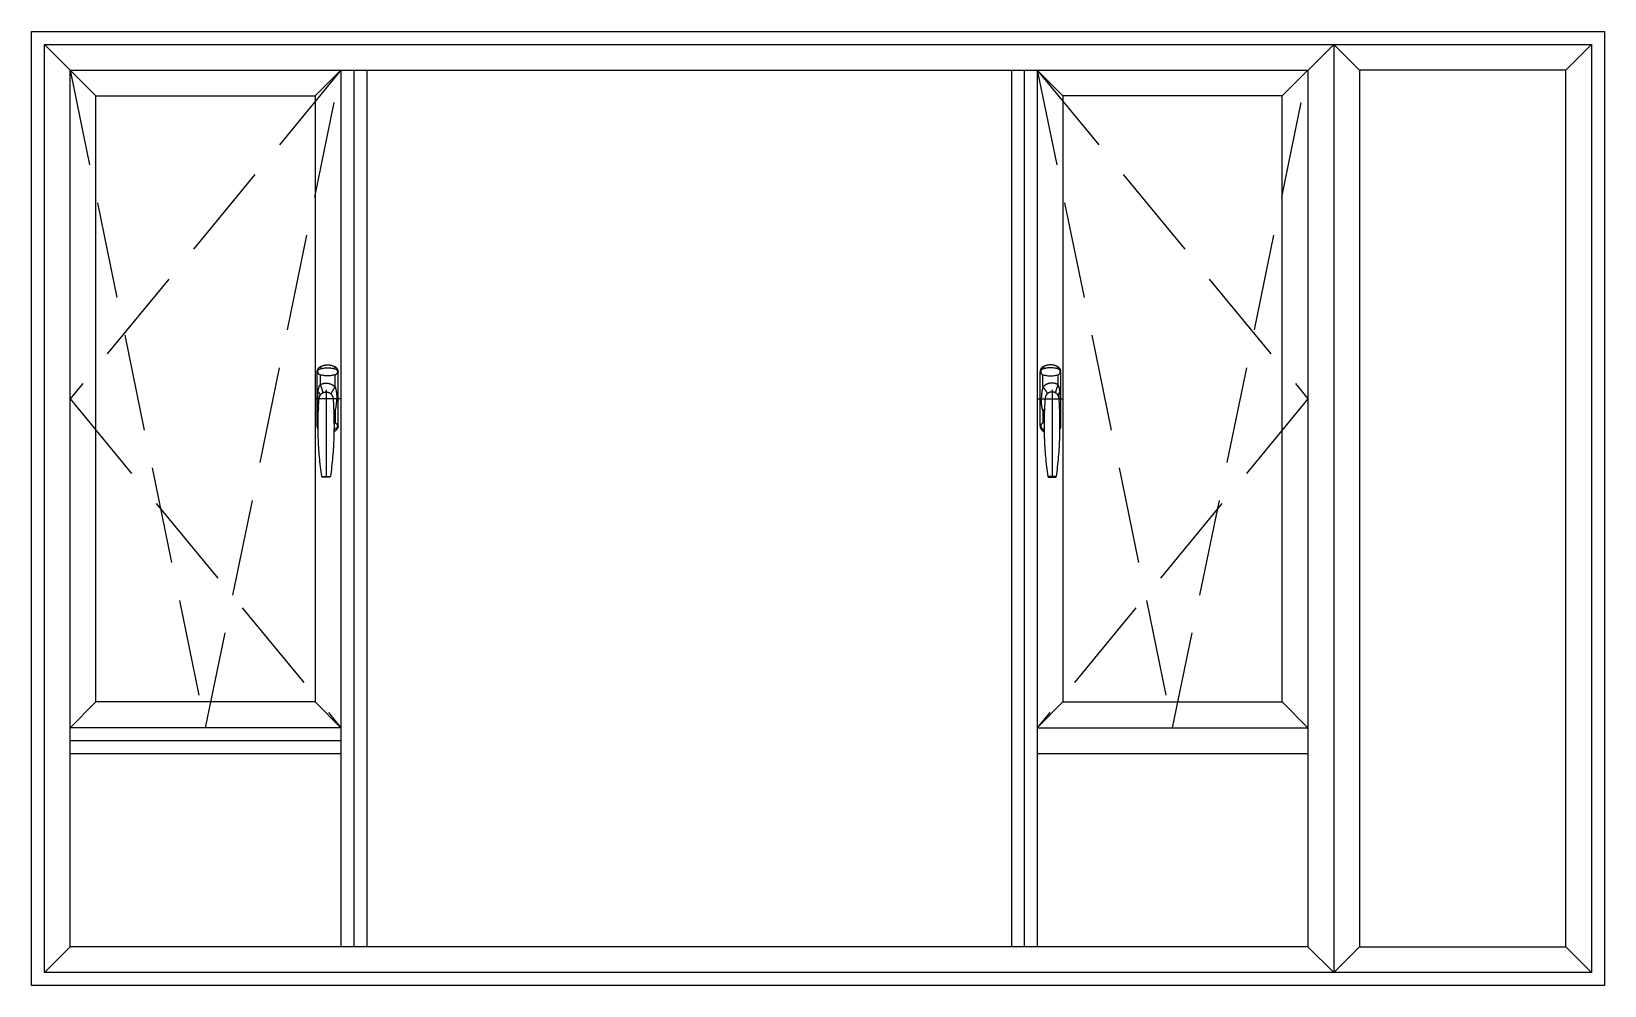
# Model space of a CAD drawing. Extents: x 0 to 3050, y 0 to 1850.
import ezdxf

# ---------------------------------------------------------------- set-up
doc = ezdxf.new("R2010")
doc.units = 0
doc.header["$LTSCALE"] = 25
doc.linetypes.add('DASH', pattern=[0.35, 0.25, -0.1])
for name, color, linetype in [('Sunac_@F15_Gridline_Glass', 134, 'Continuous'), ('Sunac_Gridline_Glass', 134, 'Continuous'), ('Sunac_HardWare', 13, 'Continuous'), ('Sunac_Refline', 10, 'Continuous'), ('Sunac_Wall', 2, 'DASH')]:
    doc.layers.add(name, color=color, linetype=linetype)

# ---------------------------------------------------------------- blocks, each defined once
blk = doc.blocks.new('zs')
at = {"layer": 'Sunac_HardWare', "linetype": 'DASH', "ltscale": 100}
for p, q in [((-44.5, -52), (-44.5, 52)), ((-38.8, 23.2), (-38.8, 46.6)), ((-9.7, 46.6), (-9.7, 27.5)), ((-4, -52), (-4, 52)), ((-50, 0), (0, 0)), ((-21.2, 17.6), (-21.2, -151.5)), ((-21.2, 4.5), (-21.2, -6.9)), ((-38.8, -23.2), (-38.8, -46.6)), ((-12.8, -150.2), (-29.7, -150.2)), ((-28.2, -151.5), (-14.3, -151.5))]:
    blk.add_line(p, q, dxfattribs=at)
for centre, radius, start, end in [((-32.5, 52), 12, 117.2796, 180), ((-24.2, 36), 30, 62.7204, 117.2796), ((-16, 52), 12, 0, 62.7204), ((-37, 52.5), 6.15, 103.4197, 256.5803), ((-24.2, -0.9), 61.1, 76.5803, 103.4197), ((-24.2, 105.9), 61.1, 256.5803, 283.4197), ((-11.5, 52.5), 6.15, 283.4197, 76.5803), ((674.3, -51.1), 710.9, 175.7976, 188.0138), ((-21.2, 0), 13.5, 4.2024, 175.7976), ((-716.7, -51.1), 710.9, 351.9862, 4.2024), ((-32.5, -52), 12, 180, 242.7204), ((-37, -52.5), 6.15, 103.4197, 256.5803), ((-24.2, -105.9), 61.1, 101.671, 103.4197), ((-24.2, 0.9), 61.1, 256.5803, 258.3531), ((-11.5, -52.5), 6.15, 335.9077, 23.8655), ((-16, -52), 12, 327.1977, 0), ((-24.2, -36), 30, 242.7204, 245.8599), ((-28.2, -150), 1.5, 188.0138, 270), ((-14.3, -150), 1.5, 270, 351.9862)]:
    blk.add_arc(centre, radius, start, end, dxfattribs=at)
for points in [[(-38, 62.7), (-38, 62.5), (-38, 62.1), (-37.8, 61.6), (-37.5, 60.8), (-37.4, 60.4)], [(-10.5, 62.7), (-10.4, 62.5), (-10.5, 62.1), (-10.7, 61.6), (-11, 60.8), (-11.1, 60.4)], [(-44.5, 52), (-44.4, 52.2), (-44.1, 52.4), (-43.7, 52.6), (-43.1, 52.8)], [(-9.7, 27.5), (-11.7, 28.6), (-13.7, 29.4), (-15.8, 30), (-18, 30.5), (-20.1, 30.7), (-22.3, 30.7), (-24.5, 30.5), (-26.7, 30.1), (-28.9, 29.5), (-31, 28.6), (-33.1, 27.6), (-35.1, 26.3), (-37, 24.8), (-38.8, 23.2)], [(-37.4, 60.4), (-37.2, 59.9), (-36.7, 58.9)], [(-11.1, 60.4), (-11.3, 59.9), (-11.8, 58.9)], [(-4, 52), (-4.1, 52.2), (-4.3, 52.4), (-4.8, 52.6), (-5.4, 52.8)], [(-38.8, 23.2), (-39.4, 21.4), (-39.9, 19.5), (-40.4, 17.4), (-40.8, 15.3), (-41.1, 13.1), (-41.4, 10.8), (-41.6, 8.6), (-41.8, 6.4), (-41.9, 4.2), (-42, 2.1), (-42, 0)], [(-38.8, -23.2), (-39.4, -21.4), (-39.9, -19.5), (-40.4, -17.4), (-40.8, -15.3), (-41.1, -13.1), (-41.4, -10.8), (-41.6, -8.6), (-41.8, -6.4), (-41.9, -4.2), (-42, -2.1), (-42, 0)], [(-38.8, 23.2), (-36.9, 20.5), (-35.1, 18), (-33.5, 15.6), (-32.2, 13.4), (-31.1, 11.5), (-30.4, 9.9)], [(-9.7, 27.5), (-11, 24.3), (-12.1, 21.2), (-13.1, 18.3), (-13.8, 15.7), (-14.3, 13.5), (-14.5, 11.7)], [(-5.7, 13.8), (-6, 15.8), (-6.3, 17.7), (-6.6, 19.4), (-7, 21.1), (-7.5, 22.6), (-8, 24), (-8.5, 25.3), (-9.1, 26.4), (-9.7, 27.5)], [(-5.7, 13.8), (-7.3, 11.9), (-8.4, 10.1), (-9, 8.4), (-9.2, 6.8), (-8.9, 5.4)], [(-4.9, 0), (-4.9, 1.9), (-5, 4), (-5.1, 6.2), (-5.2, 8.6), (-5.4, 11.1), (-5.7, 13.8)], [(-4.9, 0), (-4.9, -1.9), (-5, -4), (-5.1, -6.2), (-5.2, -8.6), (-5.4, -11.1), (-5.7, -13.8)], [(-44.5, -52), (-44.4, -52.2), (-44.1, -52.4), (-43.7, -52.6), (-43.1, -52.8)], [(-38, -62.7), (-38, -62.5), (-38, -62.1), (-37.8, -61.6), (-37.5, -60.8), (-37.4, -60.4)], [(-37.4, -60.4), (-37.2, -59.9), (-36.7, -58.9)], [(-4, -52), (-4.1, -52.2), (-4.3, -52.4), (-4.8, -52.6), (-5.4, -52.8)]]:
    blk.add_spline(points, degree=3, dxfattribs=at)
for points, knots in [([(-38.8, -23.2), (-38.2, -22.3), (-37.2, -21), (-36.2, -19.6), (-35.9, -19.2)], [0, 0, 0, 0, 2.20078, 3.297346, 3.297346, 3.297346, 3.297346]), ([(-36.2, -25.6), (-36.5, -25.3), (-37.4, -24.6), (-38.2, -23.7), (-38.8, -23.2)], [18.819968, 18.819968, 18.819968, 18.819968, 19.570774, 21.20105, 21.20105, 21.20105, 21.20105]), ([(-5.7, -13.8), (-5.8, -14.5), (-5.9, -15.8), (-6.2, -17.6), (-6.5, -18.7), (-6.6, -19.2)], [0, 0, 0, 0, 1.320348, 2.58877, 3.659728, 3.659728, 3.659728, 3.659728])]:
    blk.add_open_spline(points, degree=3, knots=knots, dxfattribs=at)
blk.add_open_spline([(-5.7, -13.8), (-6.1, -13.3), (-6.5, -12.9), (-6.9, -12.4)], degree=3, dxfattribs=at)

msp = doc.modelspace()

# ---------------------------------------------------------------- linework, layer by layer
at = {"ltscale": 10}
msp.add_line((2000, 550), (1950, 500), dxfattribs=at)
at = {"layer": 'Sunac_@F15_Gridline_Glass', "linetype": 'DASH', "ltscale": 30, "elevation": 0}
for points in [[(75, 1775), (337.5, 500), (600, 1775)], [(1950, 1775), (2212.5, 500), (2475, 1775)]]:
    msp.add_lwpolyline(points, dxfattribs=at)
at = {"layer": 'Sunac_Gridline_Glass', "ltscale": 10}
for p, q in [((25, 1825), (125, 1725)), ((2425, 1725), (2525, 1825)), ((2525, 1825), (2575, 1775)), ((2975, 1775), (3025, 1825)), ((125, 550), (75, 500)), ((550, 550), (600, 500)), ((1950, 500, 0), (2475, 500, 0)), ((1950, 450), (2475, 450))]:
    msp.add_line(p, q, dxfattribs=at)
at = {"layer": 'Sunac_Gridline_Glass', "lineweight": -3}
for p, q in [((600, 1775, 0), (550, 1725, 0)), ((600, 1775), (600, 75)), ((650, 1775), (650, 75)), ((1900, 1775, 0), (1900, 75, 0)), ((1950, 1775, 0), (1950, 75, 0)), ((1950, 1775, 0), (2000, 1725, 0)), ((2425, 550, 0), (2475, 500, 0)), ((600, 500, 0), (75, 500, 0)), ((75, 450), (600, 450)), ((75, 75), (25, 25)), ((2475, 75), (2525, 25)), ((2575, 75), (2525, 25)), ((2975, 75), (3025, 25))]:
    msp.add_line(p, q, dxfattribs=at)
for points in [[(25, 1825), (3025, 1825), (3025, 25), (25, 25)], [(75, 1775), (2475, 1775), (2475, 75), (75, 75)]]:
    msp.add_lwpolyline(points, close=True, dxfattribs=at)
at = {"layer": 'Sunac_Gridline_Glass', "elevation": 0}
msp.add_lwpolyline([(2525, 1825), (2525, 25)], dxfattribs=at)
at = {"layer": 'Sunac_Gridline_Glass', "linetype": 'DASH', "ltscale": 30, "elevation": 0}
for points in [[(600, 1775), (75, 1137.5), (600, 500)], [(1950, 1775), (2475, 1137.5), (1950, 500)]]:
    msp.add_lwpolyline(points, dxfattribs=at)
at = {"layer": 'Sunac_Gridline_Glass'}
msp.add_lwpolyline([(2575, 75), (2975, 75), (2975, 1775), (2575, 1775)], close=True, dxfattribs=at)
at = {"layer": 'Sunac_Gridline_Glass', "lineweight": -3, "elevation": 0}
for points in [[(125, 1725), (550, 1725), (550, 550), (125, 550)], [(2425, 1725), (2000, 1725), (2000, 550), (2425, 550)]]:
    msp.add_lwpolyline(points, close=True, dxfattribs=at)
at = {"layer": 'Sunac_Refline', "ltscale": 10}
for p, q in [((625, 1775), (625, 75)), ((1925, 1775), (1925, 75)), ((75, 475), (600, 475))]:
    msp.add_line(p, q, dxfattribs=at)
at = {"layer": 'Sunac_Wall', "lineweight": -3, "ltscale": 500}
msp.add_lwpolyline([(0, 1850), (3050, 1850), (3050, 0), (0, 0)], close=True, dxfattribs=at)

# ---------------------------------------------------------------- block references
at = {"layer": 'Sunac_HardWare', "extrusion": (0, 0, -1), "zscale": -1}
msp.add_blockref('zs', (-550, 1137.5, 0), dxfattribs=at)
at = {"layer": 'Sunac_HardWare'}
msp.add_blockref('zs', (2000, 1137.5, 0), dxfattribs=at)

doc.saveas('drawing.dxf')
